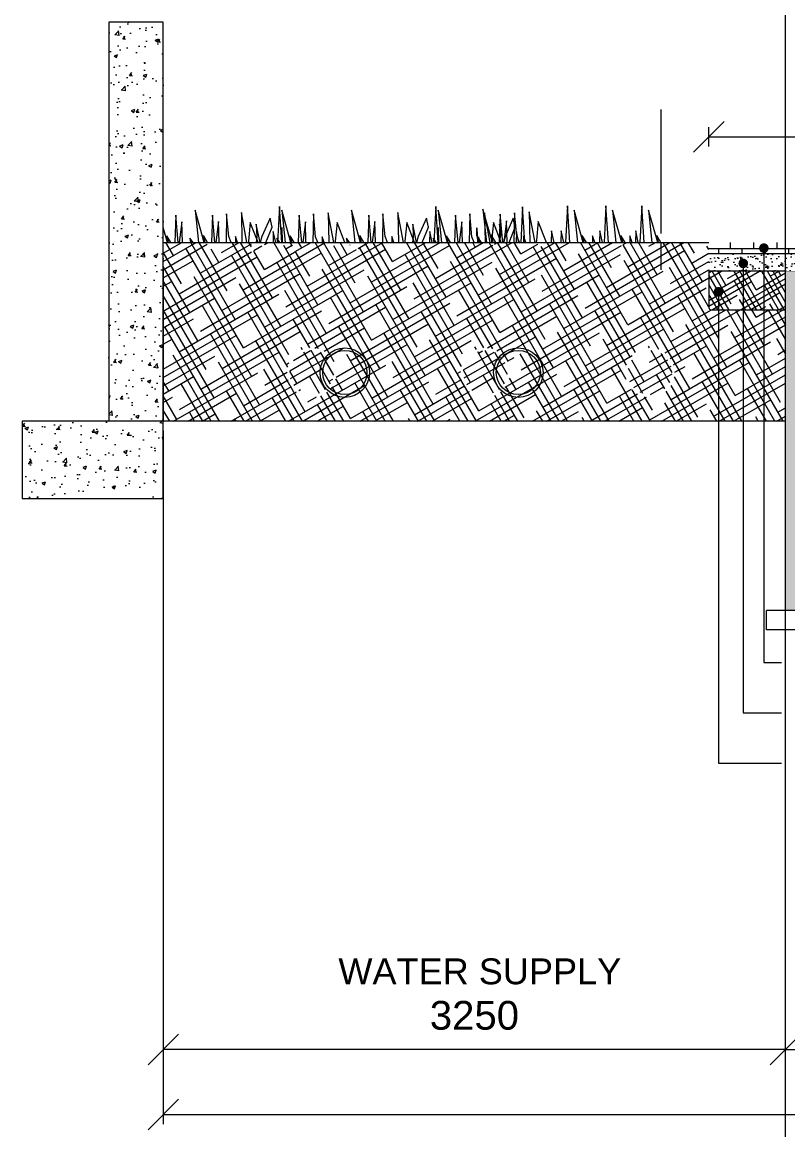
# Model space of a CAD drawing. Header units: inches. Extents: x 1863003 to 1881330, y 133141 to 515800.
# Drawn here: x 1865255 to 1869255, y 500170 to 505953 of the extents above; entities that cross this region are included whole.
import ezdxf

# ---------------------------------------------------------------- set-up
doc = ezdxf.new("R2010")
doc.units = ezdxf.units.IN
doc.header["$MEASUREMENT"] = 0
doc.layers.get('0').update_dxf_attribs({"color": 4, "linetype": 'ELEC_LINE', "lineweight": 13})
doc.layers.get('Defpoints').update_dxf_attribs({"lineweight": 13})
doc.layers.add('DIM', color=7, linetype='Continuous', lineweight=13)
doc.layers.add('DIMEN', color=7, linetype='Continuous', lineweight=13)
doc.styles.add('ARIAL', font='arial.ttf')
doc.styles.get("Standard").update_dxf_attribs({"font": 'romans.shx'})
doc.linetypes.add('ELEC_LINE', pattern='A,12.7,-5.08,["EL",Standard,S=2.54,R=0,X=-2.54,Y=-1.27],-5.08', length=22.86)
doc.dimstyles.get("Standard").update_dxf_attribs({"dimtxt": 180, "dimasz": 160, "dimexe": 50, "dimexo": 50, "dimgap": 100, "dimtad": 1, "dimdec": 0, "dimzin": 0, "dimdsep": 46, "dimtxsty": 'ARIAL', "dimcen": 0.09, "dimclrd": 256, "dimclre": 256, "dimclrt": 256, "dimadec": 0, "dimazin": 0, "dimtm": 1e-09, "dimtfac": 1, "dimtdec": 0, "dimtofl": 0, "dimtmove": 0, "dimatfit": 3, "dimfxl": 0, "dimtolj": 1, "dimtzin": 0, "dimlwd": 9, "dimlwe": -1, "dimarcsym": 0})

# ---------------------------------------------------------------- blocks, each defined once
blk = doc.blocks.new('_Oblique')
at = {"color": 0, "linetype": 'ByBlock', "lineweight": -2}
blk.add_line((-0.5, -0.5), (0.5, 0.5), dxfattribs=at)
blk = doc.blocks.new('*D22')
at = {"layer": 'Defpoints', "color": 0, "ltscale": 0.02}
for p in [(1869242.3, 500590.1), (1870642.3, 500590.1), (1870642.3, 500590.1)]:
    blk.add_point(p, dxfattribs=at)
at = {"layer": 'DIMEN', "lineweight": 9, "ltscale": 0.02}
blk.add_line((1869242.3, 500590.1), (1870642.3, 500590.1), dxfattribs=at)
at = {"layer": 'DIMEN', "lineweight": 9, "ltscale": 0.02, "xscale": 160, "yscale": 160, "zscale": 160, "rotation": 180}
blk.add_blockref('_Oblique', (1869242.3, 500590.1), dxfattribs=at)
at = {"layer": 'DIMEN', "lineweight": 9, "ltscale": 0.02, "xscale": 160, "yscale": 160, "zscale": 160}
blk.add_blockref('_Oblique', (1870642.3, 500590.1), dxfattribs=at)
at = {"layer": 'DIMEN', "ltscale": 0.02, "insert": (1869942.3, 500766.7), "char_height": 150, "attachment_point": 5, "style": 'ARIAL'}
blk.add_mtext('\\A1;1400', dxfattribs=at)
blk = doc.blocks.new('*D317')
at = {"layer": 'Defpoints', "color": 0, "ltscale": 0.02}
for p in [(1870642.3, 505354.1), (1868842.3, 505253.4), (1870642.3, 505253.4)]:
    blk.add_point(p, dxfattribs=at)
at = {"layer": 'DIMEN', "ltscale": 0.02}
for p, q in [((1868842.3, 505303.4), (1868842.3, 505404.1)), ((1870642.3, 505303.4), (1870642.3, 505404.1))]:
    blk.add_line(p, q, dxfattribs=at)
at = {"layer": 'DIMEN', "lineweight": 9, "ltscale": 0.02}
blk.add_line((1868842.3, 505354.1), (1870642.3, 505354.1), dxfattribs=at)
at = {"layer": 'DIMEN', "lineweight": 9, "ltscale": 0.02, "xscale": 160, "yscale": 160, "zscale": 160, "rotation": 180}
blk.add_blockref('_Oblique', (1868842.3, 505354.1), dxfattribs=at)
at = {"layer": 'DIMEN', "lineweight": 9, "ltscale": 0.02, "xscale": 160, "yscale": 160, "zscale": 160}
blk.add_blockref('_Oblique', (1870642.3, 505354.1), dxfattribs=at)
at = {"layer": 'DIMEN', "ltscale": 0.02, "insert": (1869742.3, 505530.6), "char_height": 150, "attachment_point": 5, "style": 'ARIAL'}
blk.add_mtext('\\A1;1800', dxfattribs=at)
blk = doc.blocks.new('*D375')
at = {"layer": 'Defpoints', "color": 0, "ltscale": 0.02}
for p in [(1865992.3, 500590.1), (1865992.3, 500590.1), (1869242.3, 500590.1)]:
    blk.add_point(p, dxfattribs=at)
at = {"layer": 'DIMEN', "lineweight": 9, "ltscale": 0.02}
blk.add_line((1869242.3, 500590.1), (1865992.3, 500590.1), dxfattribs=at)
at = {"layer": 'DIMEN', "lineweight": 9, "ltscale": 0.02, "xscale": 160, "yscale": 160, "zscale": 160, "rotation": 180}
blk.add_blockref('_Oblique', (1865992.3, 500590.1), dxfattribs=at)
at = {"layer": 'DIMEN', "lineweight": 9, "ltscale": 0.02, "xscale": 160, "yscale": 160, "zscale": 160}
blk.add_blockref('_Oblique', (1869242.3, 500590.1), dxfattribs=at)
at = {"layer": 'DIMEN', "ltscale": 0.02, "insert": (1867617.3, 500766.8), "char_height": 150, "attachment_point": 5, "style": 'ARIAL'}
blk.add_mtext('\\A1;3250', dxfattribs=at)
blk = doc.blocks.new('*D383')
at = {"layer": 'Defpoints', "color": 0, "ltscale": 0.02}
for p in [(1865992.3, 503869), (1879492.3, 503869), (1879492.3, 500249.8)]:
    blk.add_point(p, dxfattribs=at)
at = {"layer": 'DIMEN', "ltscale": 0.02}
for p, q in [((1865992.3, 503819), (1865992.3, 500199.8)), ((1879492.3, 503819), (1879492.3, 500199.8))]:
    blk.add_line(p, q, dxfattribs=at)
at = {"layer": 'DIMEN', "lineweight": 9, "ltscale": 0.02}
blk.add_line((1865992.3, 500249.8), (1879492.3, 500249.8), dxfattribs=at)
at = {"layer": 'DIMEN', "lineweight": 9, "ltscale": 0.02, "xscale": 160, "yscale": 160, "zscale": 160, "rotation": 180}
blk.add_blockref('_Oblique', (1865992.3, 500249.8), dxfattribs=at)
at = {"layer": 'DIMEN', "lineweight": 9, "ltscale": 0.02, "xscale": 160, "yscale": 160, "zscale": 160}
blk.add_blockref('_Oblique', (1879492.3, 500249.8), dxfattribs=at)
at = {"layer": 'DIMEN', "ltscale": 0.02, "insert": (1872742.3, 500426.5), "char_height": 150, "attachment_point": 5, "style": 'ARIAL'}
blk.add_mtext('\\A1;13500', dxfattribs=at)

msp = doc.modelspace()

# ---------------------------------------------------------------- hatches: boundary and pattern name
at = {"layer": 'DIM', "linetype": 'Continuous'}
h = msp.add_hatch(dxfattribs=at)
h.set_pattern_fill('AR-CONC')
h.set_pattern_definition([(50, (2800, -7661.17), (182.184669, -15.939086), [19.05, -209.55]), (355, (2800, -7661.17), (-35.243421, 191.056845), [15.24, -167.640584]), (100.451445, (2815.18, -7662.5), (146.941247, 175.117752), [16.190009, -178.090245]), (46.1842, (2800, -7610.37), (271.07904, -42.042328), [28.575, -314.325]), (96.635558, (2822.6, -7613.87), (237.404134, 247.426125), [24.285023, -267.13561]), (351.184151, (2800, -7610.37), (237.404134, 247.426125), [22.859967, -251.45973]), (21, (2825.4, -7623.07), (151.614391, -102.265198), [19.05, -209.55]), (326, (2825.4, -7623.07), (61.802028, 184.187966), [15.24, -167.64]), (71.451445, (2838.03, -7631.6), (213.41642, 81.922769), [16.190009, -178.089938]), (37.5, (2800, -7661.17), (3.0886033, 84.5550389), [0, -165.608, 0, -170.18, 0, -168.275]), (7.5, (2800, -7661.17), (66.8196625, 100.180575), [0, -97.028, 0, -161.798, 0, -64.135]), (327.5, (2743.36, -7661.17), (135.5905952, -5.728744), [0, -63.5, 0, -198.12, 0, -262.89]), (317.5, (2717.96, -7661.17), (148.1291814, 25.426491), [0, -82.55, 0, -131.572, 0, -186.69])])
h.paths.add_polyline_path([(1865992.3, 503869), (1865254.8, 503869), (1865254.8, 503466.6), (1865992.3, 503466.6)])
h.paths.add_polyline_path([(1865992.3, 505953), (1865707.8, 505953), (1865707.8, 503869), (1865992.3, 503869)])
at = {"layer": 'DIM', "linetype": 'Continuous', "ltscale": 0.02}
h = msp.add_hatch(dxfattribs=at)
h.set_pattern_fill('HOUND', color=31, scale=600, angle=30, style=0)
h.set_pattern_definition([(30, (1750, -7661.17), (111.1538106, 107.47595264), [600, -300]), (120, (1750, -7661.17), (42.52404736, -148.6538106), [600, -300])])
h.paths.add_polyline_path([(1866897.5, 504123.4, -1), (1866639.1, 504123.4, -1)], flags=16)
h.paths.add_polyline_path([(1866883.5, 504123.4, -1), (1866653.1, 504123.4, -1)], flags=0)
h.paths.add_polyline_path([(1867803.9, 504123.4, -1), (1867545.5, 504123.4, -1)], flags=16)
h.paths.add_polyline_path([(1867789.9, 504123.4, -1), (1867559.5, 504123.4, -1)], flags=0)
h.paths.add_polyline_path([(1868664.2, 504123.4, -1), (1868405.7, 504123.4, -1)], flags=16)
h.paths.add_polyline_path([(1868650.2, 504123.4, -1), (1868419.7, 504123.4, -1)], flags=0)
edge = h.paths.add_edge_path()
edge.add_line((1865992.3, 504769.9), (1865992.3, 503869))
edge.add_line((1865992.3, 503869), (1869242.3, 503869))
edge.add_line((1869242.3, 503869), (1869242.3, 504451.4))
edge.add_line((1869242.3, 504451.4), (1868852.3, 504451.4))
edge.add_arc((1868852.3, 504461.4), 10, 180, 270, ccw=False)
edge.add_line((1868842.3, 504461.4), (1868842.3, 504660.5))
edge.add_line((1868842.3, 504660.5), (1868842.3, 504802.9))
edge.add_line((1868842.3, 504802.9), (1868765.5, 504802.9))
edge.add_line((1868765.5, 504802.9), (1868765.3, 504799.4))
edge.add_line((1868765.3, 504799.4), (1868764.6, 504802.9))
edge.add_line((1868764.6, 504802.9), (1868736.3, 504802.9))
edge.add_line((1868736.3, 504802.9), (1868735.7, 504784.4))
edge.add_line((1868735.7, 504784.4), (1868710.1, 504802.9))
edge.add_line((1868710.1, 504802.9), (1868656.3, 504802.9))
edge.add_line((1868656.3, 504802.9), (1868657.7, 504799.3))
edge.add_line((1868657.7, 504799.3), (1868646.5, 504802.9))
edge.add_line((1868646.5, 504802.9), (1868531.8, 504802.9))
edge.add_line((1868531.8, 504802.9), (1868527.8, 504774.8))
edge.add_line((1868527.8, 504774.8), (1868518.2, 504802.9))
edge.add_line((1868518.2, 504802.9), (1868490.9, 504802.9))
edge.add_line((1868490.9, 504802.9), (1868491, 504788.8))
edge.add_line((1868491, 504788.8), (1868483.3, 504802.9))
edge.add_line((1868483.3, 504802.9), (1868427.2, 504802.9))
edge.add_line((1868427.2, 504802.9), (1868426.7, 504781.9))
edge.add_line((1868426.7, 504781.9), (1868417.5, 504802.9))
edge.add_line((1868417.5, 504802.9), (1868398.3, 504802.9))
edge.add_line((1868398.3, 504802.9), (1868385.7, 504760.5))
edge.add_line((1868385.7, 504760.5), (1868384.5, 504802.9))
edge.add_line((1868384.5, 504802.9), (1868297.5, 504802.9))
edge.add_line((1868297.5, 504802.9), (1868299, 504795.7))
edge.add_line((1868299, 504795.7), (1868297, 504802.9))
edge.add_line((1868297, 504802.9), (1868250.8, 504802.9))
edge.add_line((1868250.8, 504802.9), (1868252.5, 504786.7))
edge.add_line((1868252.5, 504786.7), (1868241, 504802.9))
edge.add_line((1868241, 504802.9), (1868002.1, 504802.9))
edge.add_line((1868002.1, 504802.9), (1868001.9, 504798.7))
edge.add_line((1868001.9, 504798.7), (1868001, 504802.9))
edge.add_line((1868001, 504802.9), (1867967.3, 504802.9))
edge.add_line((1867967.3, 504802.9), (1867966.6, 504780.8))
edge.add_line((1867966.6, 504780.8), (1867936.1, 504802.9))
edge.add_line((1867936.1, 504802.9), (1867872.1, 504802.9))
edge.add_line((1867872.1, 504802.9), (1867873.7, 504798.6))
edge.add_line((1867873.7, 504798.6), (1867860.4, 504802.9))
edge.add_line((1867860.4, 504802.9), (1867723.9, 504802.9))
edge.add_line((1867723.9, 504802.9), (1867719.1, 504769.5))
edge.add_line((1867719.1, 504769.5), (1867707.7, 504802.9))
edge.add_line((1867707.7, 504802.9), (1867675.2, 504802.9))
edge.add_line((1867675.2, 504802.9), (1867675.2, 504786.1))
edge.add_line((1867675.2, 504786.1), (1867666.1, 504802.9))
edge.add_line((1867666.1, 504802.9), (1867599.3, 504802.9))
edge.add_line((1867599.3, 504802.9), (1867598.8, 504778))
edge.add_line((1867598.8, 504778), (1867587.8, 504802.9))
edge.add_line((1867587.8, 504802.9), (1867564.9, 504802.9))
edge.add_line((1867564.9, 504802.9), (1867549.9, 504752.5))
edge.add_line((1867549.9, 504752.5), (1867548.5, 504802.9))
edge.add_line((1867548.5, 504802.9), (1867444.9, 504802.9))
edge.add_line((1867444.9, 504802.9), (1867446.7, 504794.3))
edge.add_line((1867446.7, 504794.3), (1867444.3, 504802.9))
edge.add_line((1867444.3, 504802.9), (1867389.4, 504802.9))
edge.add_line((1867389.4, 504802.9), (1867391.4, 504783.6))
edge.add_line((1867391.4, 504783.6), (1867377.7, 504802.9))
edge.add_line((1867377.7, 504802.9), (1867109.1, 504802.9))
edge.add_line((1867109.1, 504802.9), (1867109.4, 504789.5))
edge.add_line((1867109.4, 504789.5), (1867108.5, 504802.9))
edge.add_line((1867108.5, 504802.9), (1867057.9, 504802.9))
edge.add_line((1867057.9, 504802.9), (1867056.9, 504784))
edge.add_line((1867056.9, 504784), (1867052.7, 504802.9))
edge.add_line((1867052.7, 504802.9), (1867011.1, 504802.9))
edge.add_line((1867011.1, 504802.9), (1867009.9, 504760.1))
edge.add_line((1867009.9, 504760.1), (1866950.6, 504802.9))
edge.add_line((1866950.6, 504802.9), (1866878.5, 504802.9))
edge.add_line((1866878.5, 504802.9), (1866886, 504783.9))
edge.add_line((1866886, 504783.9), (1866826.1, 504802.9))
edge.add_line((1866826.1, 504802.9), (1866752.3, 504802.9))
edge.add_line((1866752.3, 504802.9), (1866751.9, 504796.4))
edge.add_line((1866751.9, 504796.4), (1866750.7, 504802.9))
edge.add_line((1866750.7, 504802.9), (1866688.1, 504802.9))
edge.add_line((1866688.1, 504802.9), (1866679.8, 504745))
edge.add_line((1866679.8, 504745), (1866660.1, 504802.9))
edge.add_line((1866660.1, 504802.9), (1866621.2, 504802.9))
edge.add_line((1866621.2, 504802.9), (1866621.4, 504767.1))
edge.add_line((1866621.4, 504767.1), (1866601.8, 504802.9))
edge.add_line((1866601.8, 504802.9), (1866520.4, 504802.9))
edge.add_line((1866520.4, 504802.9), (1866519.4, 504756.3))
edge.add_line((1866519.4, 504756.3), (1866498.9, 504802.9))
edge.add_line((1866498.9, 504802.9), (1866478.2, 504802.9))
edge.add_line((1866478.2, 504802.9), (1866454.3, 504722.3))
edge.add_line((1866454.3, 504722.3), (1866452, 504802.9))
edge.add_line((1866452, 504802.9), (1866367.6, 504802.9))
edge.add_line((1866367.6, 504802.9), (1866367.2, 504792.8))
edge.add_line((1866367.2, 504792.8), (1866361.1, 504802.9))
edge.add_line((1866361.1, 504802.9), (1866311.5, 504802.9))
edge.add_line((1866311.5, 504802.9), (1866316.7, 504778.1))
edge.add_line((1866316.7, 504778.1), (1866309.7, 504802.9))
edge.add_line((1866309.7, 504802.9), (1866238.8, 504802.9))
edge.add_line((1866238.8, 504802.9), (1866242.9, 504763.8))
edge.add_line((1866242.9, 504763.8), (1866215.2, 504802.9))
edge.add_line((1866215.2, 504802.9), (1866101.6, 504802.9))
edge.add_line((1866101.6, 504802.9), (1866101.9, 504792))
edge.add_line((1866101.9, 504792), (1866101.2, 504802.9))
edge.add_line((1866101.2, 504802.9), (1866050.2, 504802.9))
edge.add_line((1866050.2, 504802.9), (1866049.4, 504786.5))
edge.add_line((1866049.4, 504786.5), (1866045.8, 504802.9))
edge.add_line((1866045.8, 504802.9), (1866003.5, 504802.9))
edge.add_line((1866003.5, 504802.9), (1866002.4, 504762.6))
edge.add_line((1866002.4, 504762.6), (1865992.3, 504769.9))
at = {"layer": 'DIM', "linetype": 'Continuous'}
h = msp.add_hatch(dxfattribs=at)
h.set_pattern_fill('AR-BRSTD', scale=0.6)
h.set_pattern_definition([(0, (1750, -7518.78), (0, 40.64508), []), (90, (1750, -7518.78), (-60.96, 40.64508), [40.64508, -40.64508])])
h.paths.add_polyline_path([(1870642.3, 504742.9), (1870592.3, 504802.9), (1868842.3, 504802.9), (1868842.3, 504742.9)])
h = msp.add_hatch(dxfattribs=at)
h.set_pattern_fill('AR-SAND')
h.set_pattern_definition([(37.5, (1750, -7518.78), (-1.6000313, 48.9413237), [0, -38.608, 0, -43.18, 0, -41.275]), (7.5, (1750, -7518.78), (44.9523283, 71.68251), [0, -20.828, 0, -34.798, 0, -13.335]), (327.5, (1718.76, -7518.78), (79.099237, 0.1437185), [0, -12.7, 0, -45.72, 0, -59.69]), (317.5, (1718.76, -7518.78), (76.3556452, 22.2929323), [0, -6.35, 0, -29.972, 0, -34.29])])
h.paths.add_polyline_path([(1870642.3, 504652.9), (1870642.3, 504742.9), (1868842.3, 504742.9), (1868842.3, 504652.9)])
at = {"layer": 'DIM', "linetype": 'Continuous', "ltscale": 0.02}
h = msp.add_hatch(dxfattribs=at)
h.set_pattern_fill('HOUND', color=130, scale=400, angle=30, style=0)
h.set_pattern_definition([(30, (1750, -7518.78), (74.10254038, 71.6506351), [400, -200]), (120, (1750, -7518.78), (28.3493649, -99.10254038), [400, -200])])
h.paths.add_polyline_path([(1869242.3, 504452.9), (1869242.3, 504652.9), (1868842.3, 504652.9), (1868842.3, 504624), (1868842.3, 504452.9)])
at = {"layer": 'DIM', "linetype": 'Continuous'}
h = msp.add_hatch(dxfattribs=at)
h.set_pattern_fill('AR-CONC', scale=10)
h.set_pattern_definition([(50, (1750, 366404.48), (71.7260183, -6.2752135), [7.5, -82.5]), (355, (1750, 366404.48), (-13.8751334, 75.2192134), [6, -66]), (100.4514445, (1755.98, 366403.956), (57.8508847, 68.943999), [6.3740192, -70.1142112]), (46.1842, (1750, 366424.48), (106.724133, -16.551928), [11.25, -123.75]), (96.6356355, (1758.89, 366423.1), (93.4661946, 97.41186), [9.561034, -105.171376]), (351.184164, (1750, 366424.48), (93.4661945, 97.41186), [9, -99]), (21, (1760, 366419.48), (59.6907052, -40.261889), [7.5, -82.5]), (326, (1760, 366419.48), (24.3315332, 72.5150045), [6, -66]), (71.4514447, (1764.974, 366416.12), (84.0222377, 32.2531153), [6.374019, -70.1142112]), (37.5, (1750, 366404.478), (1.21598553, 33.2893854), [0, -65.2, 0, -67, 0, -66.25]), (7.5, (1750, 366404.48), (26.30695374, 39.4411712), [0, -38.2, 0, -63.7, 0, -25.25]), (327.5, (1727.7, 366404.478), (53.3822436, -2.25548717), [0, -25, 0, -78, 0, -103.5]), (317.5, (1717.7, 366404.48), (58.3186169, 10.0104982), [0, -32.5, 0, -51.8, 0, -73.5])])
h.paths.add_polyline_path([(1869492.3, 504420.5), (1870642.3, 504420.5), (1870642.3, 504652.9), (1869242.3, 504652.9), (1869242.3, 502880.9), (1870642.3, 502880.9), (1870642.3, 504442.6), (1870392.3, 504398.5), (1870392.3, 503130.9), (1869492.3, 503130.9)])

# ---------------------------------------------------------------- linework, layer by layer
at = {"color": 8, "linetype": 'Continuous', "ltscale": 0.02}
msp.add_line((1869242.3, 500590.1), (1865992.3, 500590.1), dxfattribs=at)
msp.add_xline((1869242.3, 502880.9), (0, 1), dxfattribs=at)
at = {"color": 66, "linetype": 'Continuous', "lineweight": 9, "ltscale": 0.25, "flags": 128}
for points in [[(1866611.5, 504802.9), (1866598.9, 504990.5), (1866589.3, 504802.9)], [(1867428.3, 504802.9), (1867415.7, 504990.5), (1867406.1, 504802.9)], [(1867881.5, 504802.9), (1867869, 504989.2), (1867859.4, 504802.9)], [(1868115.6, 504802.9), (1868102.8, 504994.5), (1868093, 504802.9)], [(1868317.1, 504802.9), (1868304.3, 504994.5), (1868294.4, 504802.9)], [(1868504.8, 504802.9), (1868492, 504994.5), (1868482.1, 504802.9)], [(1866070.3, 504802.9), (1866057.1, 504944.5), (1866052.3, 504802.9)], [(1866206.2, 504802.9), (1866158.2, 504971.9), (1866175.6, 504802.9)], [(1866261.8, 504802.9), (1866248.6, 504945.8), (1866243.7, 504802.9)], [(1866346.7, 504802.9), (1866334.4, 504833.3), (1866322.7, 504953), (1866319.7, 504802.9)], [(1866429.3, 504802.9), (1866400.1, 504958.9), (1866403.1, 504802.9)], [(1866527.4, 504802.9), (1866560.3, 504883.2), (1866550.4, 504930.1), (1866507.4, 504833.5), (1866498.8, 504802.1), (1866478.1, 504898.8), (1866481.1, 504831.5), (1866476.4, 504802.9)], [(1866659.1, 504802.9), (1866611.4, 504970.6), (1866628.8, 504802.9)], [(1866715, 504802.9), (1866701.9, 504944.5), (1866697, 504802.9)], [(1866799.5, 504802.9), (1866787.7, 504832.1), (1866776, 504951.8), (1866773, 504802.9)], [(1866882.4, 504802.9), (1866853.4, 504957.6), (1866856.4, 504802.9)], [(1867023, 504802.9), (1866975, 504971.9), (1866992.4, 504802.9)], [(1867078.6, 504802.9), (1867065.4, 504945.8), (1867060.5, 504802.9)], [(1867163.5, 504802.9), (1867151.2, 504833.3), (1867139.5, 504953), (1867136.5, 504802.9)], [(1867246.1, 504802.9), (1867216.9, 504958.9), (1867219.9, 504802.9)], [(1867344.2, 504802.9), (1867377.1, 504883.2), (1867367.2, 504930.1), (1867324.2, 504833.5), (1867315.6, 504802.1), (1867294.9, 504898.8), (1867297.9, 504831.5), (1867293.2, 504802.9)], [(1867475.9, 504802.9), (1867428.2, 504970.6), (1867445.6, 504802.9)], [(1867531.8, 504802.9), (1867518.7, 504944.5), (1867513.8, 504802.9)], [(1867616.3, 504802.9), (1867604.5, 504832.1), (1867592.8, 504951.8), (1867589.8, 504802.9)], [(1867711.2, 504802.9), (1867662.1, 504975.9), (1867679.9, 504802.9)], [(1867699.2, 504802.9), (1867670.2, 504957.6), (1867673.2, 504802.9)], [(1867798, 504802.9), (1867830.4, 504882), (1867820.5, 504928.8), (1867777.5, 504832.2), (1867768.9, 504800.8), (1867748.2, 504897.6), (1867751.2, 504830.3), (1867746.7, 504802.9)], [(1867766.1, 504802.9), (1867752.5, 504949.7), (1867747.4, 504802.9)], [(1867852.2, 504802.9), (1867838.3, 504837.3), (1867826.6, 504957), (1867823.5, 504802.9)], [(1867934, 504802.9), (1867904, 504962.9), (1867907.1, 504802.9)], [(1868185.6, 504802.9), (1868137.7, 504971.6), (1868155.1, 504802.9)], [(1868387.1, 504802.9), (1868339.1, 504971.6), (1868356.6, 504802.9)], [(1868574.8, 504802.9), (1868526.9, 504971.6), (1868544.3, 504802.9)], [(1866014.4, 504802.9), (1865992.3, 504880.6)], [(1866092.7, 504802.9), (1866089.7, 504911.1), (1866075.4, 504802.9)], [(1866284.2, 504802.9), (1866281.1, 504912.4), (1866266.7, 504802.9)], [(1866487.7, 504802.9), (1866446.6, 504907.5), (1866437.1, 504810.1), (1866436.7, 504802.9)], [(1866609.1, 504837.6), (1866610.6, 504880.4), (1866612.8, 504802.9)], [(1866737.5, 504802.9), (1866734.4, 504911.1), (1866720.2, 504802.9)], [(1866940.5, 504802.9), (1866899.9, 504906.2), (1866890.4, 504808.9), (1866890.1, 504802.9)], [(1867101, 504802.9), (1867097.9, 504912.4), (1867083.5, 504802.9)], [(1867304.5, 504802.9), (1867263.4, 504907.5), (1867253.9, 504810.1), (1867253.5, 504802.9)], [(1867425.9, 504837.6), (1867427.4, 504880.4), (1867429.6, 504802.9)], [(1867554.3, 504802.9), (1867551.2, 504911.1), (1867537, 504802.9)], [(1867629.2, 504836.4), (1867630.7, 504879.1), (1867632.8, 504802.9)], [(1867757.3, 504802.9), (1867716.7, 504906.2), (1867707.2, 504808.9), (1867706.9, 504802.9)], [(1867788.2, 504802.9), (1867785, 504916.3), (1867770.1, 504802.9)], [(1867993.2, 504802.9), (1867950.5, 504911.5), (1867941, 504814.1), (1867940.4, 504802.9)], [(1866031.1, 504802.9), (1866010, 504837.7), (1866017.4, 504802.9)], [(1866147.6, 504802.9), (1866131.5, 504825.6), (1866134.8, 504802.9)], [(1866223.3, 504802.9), (1866201.5, 504838.9), (1866209.1, 504802.9)], [(1866379.9, 504802.9), (1866369.3, 504834.2), (1866369.4, 504802.9)], [(1866579.4, 504802.9), (1866566.9, 504859.5), (1866565.3, 504802.9)], [(1866600, 504802.9), (1866584.8, 504824.4), (1866588, 504802.9)], [(1866675.8, 504802.9), (1866654.8, 504837.7), (1866662.1, 504802.9)], [(1866832.8, 504802.9), (1866822.6, 504832.9), (1866822.7, 504802.9)], [(1866964.4, 504802.9), (1866948.3, 504825.6), (1866951.6, 504802.9)], [(1867040.1, 504802.9), (1867018.3, 504838.9), (1867025.9, 504802.9)], [(1867196.7, 504802.9), (1867186.1, 504834.2), (1867186.2, 504802.9)], [(1867396.2, 504802.9), (1867383.7, 504859.5), (1867382.1, 504802.9)], [(1867416.8, 504802.9), (1867401.6, 504824.4), (1867404.8, 504802.9)], [(1867492.6, 504802.9), (1867471.6, 504837.7), (1867478.9, 504802.9)], [(1867654.3, 504802.9), (1867635.4, 504829.6), (1867639.3, 504802.9)], [(1867649.6, 504802.9), (1867639.4, 504832.9), (1867639.5, 504802.9)], [(1867729.6, 504802.9), (1867705.4, 504842.9), (1867713.8, 504802.9)], [(1867849.2, 504802.9), (1867837, 504858.3), (1867835.4, 504802.9)], [(1867885.2, 504802.9), (1867873.2, 504838.1), (1867873.4, 504802.9)], [(1868033.4, 504802.9), (1868020, 504863.5), (1868018.2, 504802.9)], [(1868084.2, 504802.9), (1868070.8, 504863.5), (1868069.1, 504802.9)], [(1868202.7, 504802.9), (1868181, 504838.6), (1868188.5, 504802.9)], [(1868245.5, 504802.9), (1868233.5, 504838.1), (1868233.6, 504802.9)], [(1868285.6, 504802.9), (1868272.2, 504863.5), (1868270.5, 504802.9)], [(1868404.1, 504802.9), (1868382.4, 504838.6), (1868390, 504802.9)], [(1868441.1, 504802.9), (1868429.1, 504838.1), (1868429.3, 504802.9)], [(1868473.3, 504802.9), (1868460, 504863.5), (1868458.2, 504802.9)], [(1868591.8, 504802.9), (1868570.2, 504838.6), (1868577.7, 504802.9)]]:
    msp.add_lwpolyline(points, dxfattribs=at)
at = {"color": 7, "linetype": 'Continuous', "ltscale": 0.02}
for points in [[(1868592.3, 504660.5), (1868592.3, 504802.9)], [(1869242.3, 502880.9), (1869242.3, 504652.9)], [(1869142.3, 502780.9), (1869142.3, 502880.9)], [(1870742.3, 502880.9), (1869142.3, 502880.9)], [(1870742.3, 502780.9), (1869142.3, 502780.9)]]:
    msp.add_lwpolyline(points, dxfattribs=at)
at = {"color": 7, "linetype": 'Continuous', "ltscale": 0.02, "const_width": 0.2}
msp.add_lwpolyline([(1868842.3, 504802.9), (1870592.3, 504802.9, -0.414214), (1870642.3, 504752.9), (1870642.3, 502880.9)], format="xyb", dxfattribs=at)
msp.add_lwpolyline([(1870642.3, 504652.9), (1868842.3, 504652.9)], dxfattribs=at)
at = {"layer": 'DIM', "color": 7, "linetype": 'Continuous'}
for points in [[(1865992.3, 503869), (1865992.3, 505953), (1865707.8, 505953), (1865707.8, 503869)], [(1865992.3, 504802.9), (1868842.3, 504802.9)], [(1870642.3, 504742.9), (1868842.3, 504742.9)], [(1865992.3, 504660.5), (1865992.3, 503869)], [(1869242.3, 504652.9), (1868842.3, 504652.9)], [(1865992.3, 503869), (1865254.8, 503869), (1865254.8, 503466.6), (1865992.3, 503466.6), (1865992.3, 503869)], [(1869242.3, 503869), (1865992.3, 503869)]]:
    msp.add_lwpolyline(points, dxfattribs=at)
at = {"layer": 'DIM', "color": 8, "linetype": 'Continuous'}
msp.add_lwpolyline([(1868592.3, 504850.3), (1868592.3, 505496.5)], dxfattribs=at)
at = {"layer": 'DIM', "color": 7, "linetype": 'Continuous'}
msp.add_lwpolyline([(1868842.3, 504660.5), (1868842.3, 504461.4, 0.414214), (1868852.3, 504451.4), (1869242.3, 504451.4)], format="xyb", dxfattribs=at)
for centre, radius in [((1866940.4, 504123.4), 129.2), ((1866940.4, 504123.4), 115.2), ((1867846.7, 504123.4), 129.2), ((1867846.7, 504123.4), 115.2)]:
    msp.add_circle(centre, radius, dxfattribs=at)

# ---------------------------------------------------------------- texts
at = {"layer": 'DIMEN', "linetype": 'Continuous', "style": 'ARIAL'}
msp.add_text('WATER SUPPLY', height=135, dxfattribs=at).set_placement((1866906.8, 500929.8))

# ---------------------------------------------------------------- dimensions: what is measured, and where the dimension line sits
at = {"layer": 'DIMEN', "ltscale": 0.02}
for p1, p2, distance, picture, middle in [((1868842.3, 505253.4), (1870642.3, 505253.4), 100.6, '*D317', (1869742.3, 505530.6)), ((1869242.3, 500590.1), (1870642.3, 500590.1), 0, '*D22', (1869942.3, 500766.7))]:
    dim = msp.add_aligned_dim(p1=p1, p2=p2, distance=distance, dimstyle='Standard', override={"dimtxt": 150, "dimblk1": 'Oblique', "dimblk2": 'Oblique', "dimsah": 1}, dxfattribs=at)
    dim.commit()
    dim.dimension.update_dxf_attribs({"geometry": picture, "text_midpoint": middle})
for base, p1, p2, picture, middle in [((1879492.3, 500249.8), (1865992.3, 503869), (1879492.3, 503869), '*D383', (1872742.3, 500426.5)), ((1865992.3, 500590.1), (1869242.3, 500590.1), (1865992.3, 500590.1), '*D375', (1867617.3, 500766.8))]:
    dim = msp.add_linear_dim(base=base, p1=p1, p2=p2, dimstyle='Standard', override={"dimtxt": 150, "dimblk1": 'Oblique', "dimblk2": 'Oblique', "dimsah": 1}, dxfattribs=at)
    dim.commit()
    dim.dimension.update_dxf_attribs({"geometry": picture, "text_midpoint": middle})

# ---------------------------------------------------------------- leaders
at = {"layer": 'DIMEN', "lineweight": 9, "ltscale": 0.02}
for points in [[(1869129.3, 504773.1), (1869129.3, 502609.9), (1869221.6, 502609.9)], [(1869021.6, 504693.4), (1869021.6, 502347.4), (1869221.6, 502347.4)], [(1868892.3, 504545), (1868892.3, 502084.9), (1869221.6, 502084.9)]]:
    msp.add_leader(points, dimstyle='Standard', override={"dimasz": 50, "dimldrblk": 'Dot'}, dxfattribs=at)

doc.saveas('drawing.dxf')
